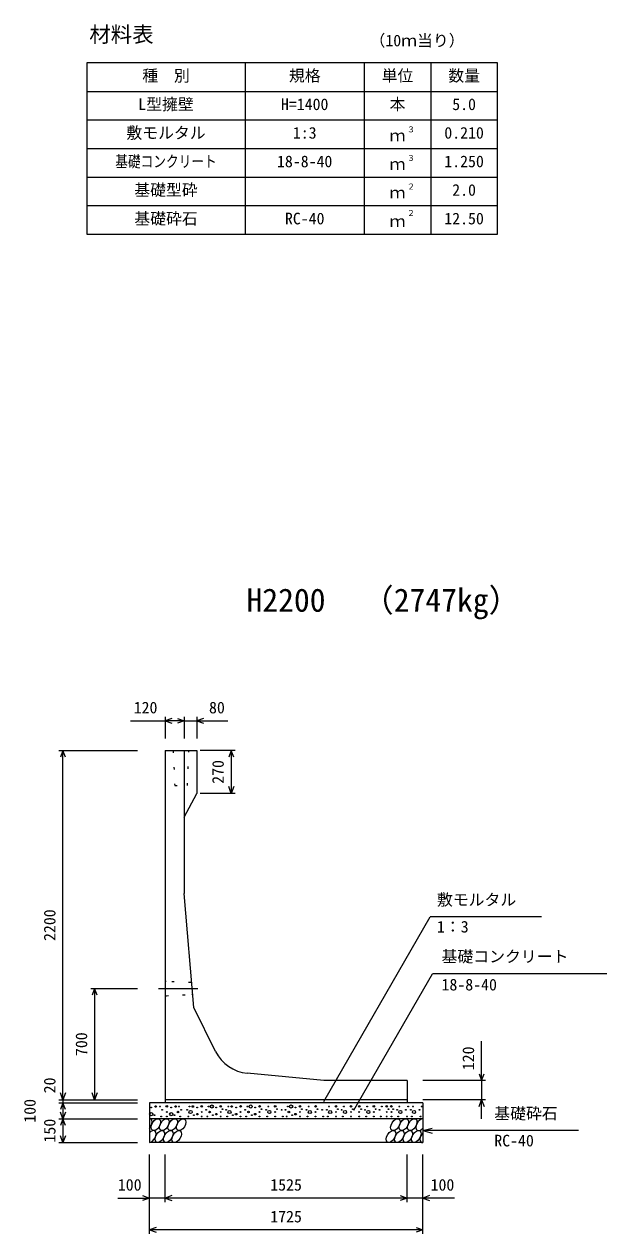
# Model space of a CAD drawing. Units: millimetres, scale not verified. Extents: x -50400 to 50400, y -17820 to 17820.
# Drawn here: x 36185 to 39859, y -426 to 7195 of the extents above; entities that cross this region are included whole.
import ezdxf
from ezdxf.enums import TextEntityAlignment as Align

# ---------------------------------------------------------------- set-up
doc = ezdxf.new("R2010")
doc.units = ezdxf.units.MM
doc.header["$LTSCALE"] = 60
doc.linetypes.add('DOTTED', pattern=[1.75, 0.25, -1.5])
doc.linetypes.add('LONG_DASHED_DOTTED', pattern=[15.25, 12, -1.5, 0.25, -1.5])
for name, color, linetype, lineweight in [('0-0_CENTER', 7, 'LONG_DASHED_DOTTED', 25), ('0-1_DIM', 7, 'Continuous', 25), ('0-3_HATCH', 6, 'Continuous', 25), ('0-4_HYO', 3, 'Continuous', 25), ('0-5_HYO2', 4, 'Continuous', 25), ('0-6_OUTLINE', 1, 'Continuous', 25), ('0-7_OUTLINE2', 4, 'DOTTED', 25), ('0-8_TXT', 7, 'Continuous', 25)]:
    doc.layers.add(name, color=color, linetype=linetype, lineweight=lineweight)
doc.styles.add('ＭＳ ゴシック', font='')
doc.styles.get('ＭＳ ゴシック').set_extended_font_data('MS Gothic')

msp = doc.modelspace()

# ---------------------------------------------------------------- linework, layer by layer
at = {"layer": '0-0_CENTER'}
msp.add_line((37031.18, 1119.23), (37281.04, 1119.23), dxfattribs=at)
at = {"layer": '0-1_DIM'}
for p, q in [((37074.5, 2831.12), (37074.5, 2694.23)), ((37194.5, 2831.12), (37194.5, 2694.23)), ((37274.5, 2831.12), (37274.5, 2694.23)), ((36854.64, 2806.12), (37074.5, 2806.12)), ((37194.5, 2806.12), (37074.5, 2806.12)), ((37194.5, 2806.12), (37274.5, 2806.12)), ((37274.5, 2806.12), (37470.46, 2806.12)), ((36404.5, 2619.23), (36899.5, 2619.23)), ((36429.5, 419.23), (36429.5, 2619.23)), ((37515.91, 2619.23), (37294, 2619.23)), ((37490.91, 2619.23), (37490.91, 2349.23)), ((37515.91, 2349.23), (37294, 2349.23)), ((38074.15, 407.91), (38745.42, 1570.58)), ((39447.83, 1570.58), (38745.42, 1570.58)), ((38263.63, 353.51), (38759.9, 1213.07)), ((39859.44, 1213.07), (38759.9, 1213.07)), ((36604.5, 1119.23), (36899.5, 1119.23)), ((36629.5, 1119.23), (36629.5, 419.23)), ((39069.5, 539.23), (39069.5, 786.92)), ((39094.5, 539.23), (38699.5, 539.23)), ((39069.5, 539.23), (39069.5, 419.23)), ((36404.5, 419.23), (36899.5, 419.23)), ((36404.5, 399.23), (36899.5, 399.23)), ((36429.5, 419.23), (36429.5, 399.23)), ((36429.5, 399.23), (36429.5, 299.23)), ((39094.5, 419.23), (38699.5, 419.23)), ((39069.5, 299.23), (39069.5, 419.23)), ((36404.5, 299.23), (36899.5, 299.23)), ((36429.5, 299.23), (36429.5, 149.23)), ((38699.5, 224.23), (38757.46, 239.76)), ((39679.82, 224.23), (38699.5, 224.23)), ((38699.5, 224.23), (38757.46, 208.7)), ((36404.5, 149.23), (36899.5, 149.23)), ((36974.5, -425.77), (36974.5, 74.23)), ((37074.5, -225.77), (37074.5, 74.23)), ((38599.5, -225.77), (38599.5, 74.23)), ((38599.5, -225.77), (38599.5, 74.23)), ((38699.5, -425.77), (38699.5, 74.23)), ((36774.96, -200.77), (36974.5, -200.77)), ((37074.5, -200.77), (36974.5, -200.77)), ((38599.5, -200.77), (37074.5, -200.77)), ((38699.5, -200.77), (38599.5, -200.77)), ((38899.04, -200.77), (38699.5, -200.77)), ((38699.5, -400.77), (36974.5, -400.77))]:
    msp.add_line(p, q, dxfattribs=at)
for points in [[(37116.79, 2821.51), (37074.5, 2806.12), (37116.79, 2790.73)], [(37152.21, 2821.51), (37194.5, 2806.12), (37152.21, 2790.73)], [(37316.79, 2821.51), (37274.5, 2806.12), (37316.79, 2790.73)], [(36444.89, 2576.94), (36429.5, 2619.23), (36414.11, 2576.94)], [(37506.3, 2576.94), (37490.91, 2619.23), (37475.52, 2576.94)], [(37506.3, 2391.52), (37490.91, 2349.23), (37475.52, 2391.52)], [(36644.89, 1076.94), (36629.5, 1119.23), (36614.11, 1076.94)], [(39054.11, 581.52), (39069.5, 539.23), (39084.89, 581.52)], [(36444.89, 461.52), (36429.5, 419.23), (36414.11, 461.52)], [(36644.89, 461.52), (36629.5, 419.23), (36614.11, 461.52)], [(36444.89, 356.94), (36429.5, 399.23), (36414.11, 356.94)], [(39054.11, 376.94), (39069.5, 419.23), (39084.89, 376.94)], [(36444.89, 341.52), (36429.5, 299.23), (36414.11, 341.52)], [(36444.89, 256.94), (36429.5, 299.23), (36414.11, 256.94)], [(36444.89, 191.52), (36429.5, 149.23), (36414.11, 191.52)], [(36932.21, -185.38), (36974.5, -200.77), (36932.21, -216.16)], [(37116.79, -185.38), (37074.5, -200.77), (37116.79, -216.16)], [(38557.21, -185.38), (38599.5, -200.77), (38557.21, -216.16)], [(38741.79, -185.38), (38699.5, -200.77), (38741.79, -216.16)], [(37016.79, -385.38), (36974.5, -400.77), (37016.79, -416.16)], [(38657.21, -385.38), (38699.5, -400.77), (38657.21, -416.16)]]:
    msp.add_lwpolyline(points, dxfattribs=at)
at = {"layer": '0-3_HATCH'}
for centre, radius in [((37014.44, 376.41), 5), ((37084.47, 377.28), 5), ((37140.54, 376.41), 5), ((37248.46, 376.41), 5), ((37304.53, 377.28), 5), ((37368.46, 376.41), 10), ((37424.53, 377.28), 5), ((37493.68, 376.41), 5), ((37549.76, 377.28), 5), ((37613.68, 376.41), 10), ((37669.76, 377.28), 5), ((37768.2, 377.28), 5), ((37868.38, 376.41), 10), ((37924.45, 377.28), 5), ((38022.89, 377.28), 5), ((38151.32, 377.28), 5), ((38246.42, 377.28), 5), ((38298.3, 377.28), 5), ((38390.28, 377.28), 5), ((38471.34, 377.28), 5), ((38501.04, 377.28), 5), ((36986.4, 328.26), 10), ((36986.4, 369.41), 2.5), ((37007.43, 321.26), 2.5), ((37041.57, 376.41), 2.5), ((37048.58, 313.38), 2.5), ((37055.59, 355.4), 2.5), ((37084.47, 341.39), 2.5), ((37084.47, 313.38), 2.5), ((37112.51, 328.26), 10), ((37112.51, 369.41), 2.5), ((37133.53, 321.26), 2.5), ((37154.56, 341.39), 5), ((37161.57, 376.41), 2.5), ((37168.58, 313.38), 2.5), ((37175.59, 355.4), 2.5), ((37213.41, 355.4), 2.5), ((37220.42, 313.38), 2.5), ((37234.44, 341.39), 10), ((37227.43, 376.41), 2.5), ((37255.47, 321.26), 2.5), ((37276.49, 328.26), 5), ((37276.49, 369.41), 2.5), ((37304.53, 341.39), 2.5), ((37304.53, 313.38), 2.5), ((37333.41, 355.4), 2.5), ((37340.42, 313.38), 2.5), ((37347.43, 376.41), 2.5), ((37354.44, 341.39), 5), ((37375.47, 321.26), 2.5), ((37396.49, 328.26), 5), ((37396.49, 369.41), 2.5), ((37424.53, 341.39), 2.5), ((37424.53, 313.38), 2.5), ((37435.87, 359.72), 2.5), ((37458.63, 355.4), 2.5), ((37465.64, 313.38), 2.5), ((37479.66, 341.39), 10), ((37472.65, 376.41), 2.5), ((37500.69, 321.26), 2.5), ((37521.72, 328.26), 5), ((37521.72, 369.41), 2.5), ((37549.76, 341.39), 2.5), ((37549.76, 313.38), 2.5), ((37578.63, 355.4), 2.5), ((37585.64, 313.38), 2.5), ((37592.65, 376.41), 2.5), ((37599.66, 341.39), 5), ((37620.69, 321.26), 2.5), ((37641.72, 328.26), 5), ((37641.72, 369.41), 2.5), ((37669.76, 341.39), 2.5), ((37669.76, 313.38), 2.5), ((37681.1, 359.72), 2.5), ((37710.56, 355.4), 2.5), ((37717.57, 313.38), 2.5), ((37731.59, 341.39), 10), ((37724.58, 376.41), 2.5), ((37768.2, 341.39), 2.5), ((37768.2, 313.38), 2.5), ((37779.54, 359.72), 2.5), ((37809, 355.4), 2.5), ((37816.01, 313.38), 2.5), ((37833.33, 355.4), 2.5), ((37840.34, 313.38), 2.5), ((37847.35, 376.41), 2.5), ((37854.36, 341.39), 5), ((37875.39, 321.26), 2.5), ((37896.41, 328.26), 5), ((37896.41, 369.41), 2.5), ((37924.45, 341.39), 2.5), ((37924.45, 313.38), 2.5), ((37935.79, 359.72), 2.5), ((37965.25, 355.4), 2.5), ((37972.26, 313.38), 2.5), ((37986.28, 341.39), 10), ((37979.27, 376.41), 2.5), ((38022.89, 341.39), 2.5), ((38022.89, 313.38), 2.5), ((38034.23, 359.72), 2.5), ((38063.69, 355.4), 2.5), ((38070.7, 313.38), 2.5), ((38093.68, 355.4), 2.5), ((38100.69, 313.38), 2.5), ((38114.71, 341.39), 10), ((38107.7, 376.41), 2.5), ((38151.32, 341.39), 2.5), ((38151.32, 313.38), 2.5), ((38162.66, 359.72), 2.5), ((38187.6, 355.4), 2.5), ((38194.61, 313.38), 2.5), ((38208.63, 341.39), 10), ((38201.62, 376.41), 2.5), ((38246.42, 341.39), 2.5), ((38246.42, 313.38), 2.5), ((38257.76, 359.72), 2.5), ((38298.3, 341.39), 2.5), ((38298.3, 313.38), 2.5), ((38309.63, 359.72), 2.5), ((38334.58, 355.4), 2.5), ((38341.59, 313.38), 2.5), ((38355.61, 341.39), 10), ((38348.6, 376.41), 2.5), ((38390.28, 341.39), 2.5), ((38390.28, 313.38), 2.5), ((38401.62, 359.72), 2.5), ((38426.57, 355.4), 2.5), ((38433.58, 313.38), 2.5), ((38440.59, 376.41), 2.5), ((38471.34, 341.39), 2.5), ((38471.34, 313.38), 2.5), ((38482.68, 359.72), 2.5), ((38501.04, 341.39), 2.5), ((38501.04, 313.38), 2.5), ((38512.38, 359.72), 2.5), ((38536.7, 355.4), 2.5), ((38543.71, 313.38), 2.5), ((38557.73, 341.39), 10), ((38550.72, 376.41), 2.5), ((38591.97, 355.4), 2.5), ((38598.98, 313.38), 2.5), ((38605.99, 376.41), 2.5), ((38622.85, 355.4), 2.5), ((38629.86, 313.38), 2.5), ((38643.88, 341.39), 10), ((38636.87, 376.41), 2.5), ((38678.12, 355.4), 2.5), ((38685.13, 313.38), 2.5), ((38692.14, 376.41), 2.5)]:
    msp.add_circle(centre, radius, dxfattribs=at)
for centre, start_param, end_param in [((36962.13, 261.71), 4.385593, 6.6745444), ((38685.64, 261.71), 0.3357715, 4.4411806), ((36987.46, 186.72), 3.5111464, 7.548991), ((38710.96, 186.72), 1.2110787, 3.5658734)]:
    msp.add_ellipse(centre, major_axis=(21.81, 35.31), ratio=0.5792, start_param=start_param, end_param=end_param, dxfattribs=at)
for centre in [(37015.34, 261.71), (37040.66, 186.72), (37068.55, 261.71), (37093.87, 186.72), (37121.76, 261.71), (37147.08, 186.72), (37174.97, 261.71), (38498.13, 186.72), (38526.01, 261.71), (38551.34, 186.72), (38579.22, 261.71), (38604.54, 186.72), (38632.43, 261.71), (38657.75, 186.72)]:
    msp.add_ellipse(centre, major_axis=(21.81, 35.31), ratio=0.5792, dxfattribs=at)
at = {"layer": '0-4_HYO'}
for p, q in [((37579.5, 6952.24), (37579.5, 5872.24)), ((38329.5, 6952.24), (38329.5, 5872.24)), ((38749.5, 6952.24), (38749.5, 5872.24)), ((36579.5, 6772.24), (39169.5, 6772.24))]:
    msp.add_line(p, q, dxfattribs=at)
msp.add_lwpolyline([(36579.5, 5872.24), (39169.5, 5872.24), (39169.5, 6952.24), (36579.5, 6952.24)], close=True, dxfattribs=at)
at = {"layer": '0-5_HYO2'}
for p, q in [((36579.5, 6592.24), (39169.5, 6592.24)), ((36579.5, 6412.24), (39169.5, 6412.24)), ((36579.5, 6232.24), (39169.5, 6232.24)), ((36579.5, 6052.24), (39169.5, 6052.24))]:
    msp.add_line(p, q, dxfattribs=at)
at = {"layer": '0-6_OUTLINE'}
for p, q in [((37074.5, 2619.23), (37274.5, 2619.23)), ((37074.5, 2619.23), (37074.5, 399.23)), ((37194.5, 2619.23), (37194.5, 1719.23)), ((37274.5, 2619.23), (37274.5, 2349.23)), ((37194.5, 2199.23), (37274.5, 2349.23)), ((37254.5, 999.23), (37194.5, 1719.23)), ((37392.64, 722.94), (37254.5, 999.23)), ((38074.5, 539.23), (37592.17, 585.91)), ((38599.5, 539.23), (38074.5, 539.23)), ((38599.5, 539.23), (38599.5, 399.23)), ((38699.5, 399.23), (36974.5, 399.23)), ((36974.5, 399.23), (36974.5, 149.23)), ((38599.5, 419.23), (37074.5, 419.23)), ((38699.5, 399.23), (38699.5, 149.23)), ((38699.5, 299.23), (36974.5, 299.23)), ((38699.5, 149.23), (36974.5, 149.23))]:
    msp.add_line(p, q, dxfattribs=at)
msp.add_arc((37616.25, 834.74), 250, 206.56505, 264.47246, dxfattribs=at)
at = {"layer": '0-7_OUTLINE2'}
for p, q in [((37124.5, 2619.23), (37134.5, 2399.23)), ((37079.5, 1164.01), (37074.72, 1169.23)), ((37236.34, 1156.96), (37079.5, 1164.01)), ((37240.96, 1161.75), (37236.34, 1156.96)), ((37074.72, 1069.23), (37079.5, 1074.45)), ((37079.5, 1074.45), (37242.63, 1081.51)), ((37247.84, 1076.73), (37242.63, 1081.51))]:
    msp.add_line(p, q, dxfattribs=at)
msp.add_lwpolyline([(37134.5, 2399.23), (37214.5, 2399.23), (37224.5, 2619.23)], dxfattribs=at)

# ---------------------------------------------------------------- texts
at = {"layer": '0-1_DIM', "style": 'ＭＳ ゴシック'}
for s, p in [('120', (36875.86, 2831.12)), ('80', (37350.76, 2831.12)), ('敷モルタル', (38788.27, 1620.58)), ('1：3', (38788.27, 1450.47)), ('基礎コンクリート', (38817.15, 1263.07)), ('18-8-40', (38817.15, 1085.44)), ('基礎砕石', (39149.75, 274.23)), ('RC-40', (39149.75, 102.85)), ('100', (36775.86, -175.77)), ('1525', (37737, -175.77)), ('100', (38748.14, -175.77)), ('1725', (37737, -375.77))]:
    msp.add_text(s, height=73.31, dxfattribs=at).set_placement(p, align=Align.BOTTOM_LEFT)
for s, p in [('270', (37465.91, 2409.23)), ('2200', (36404.5, 1419.23)), ('700', (36604.5, 694.23)), ('120', (39044.5, 604.87)), ('20', (36404.5, 459.3)), ('100', (36279.5, 274.23)), ('150', (36404.5, 149.23))]:
    msp.add_text(s, height=73.31, rotation=90, dxfattribs=at).set_placement(p, align=Align.BOTTOM_LEFT)
at = {"layer": '0-8_TXT', "style": 'ＭＳ ゴシック'}
for s, height, p in [('材料表', 98.97, (36596.17, 7052.24)), ('（10ｍ当り）', 73.31, (38362.83, 7033.9)), ('種\u3000別', 73.31, (36929.5, 6812.24)), ('規格', 73.31, (37854.5, 6812.24)), ('単位', 73.31, (38439.5, 6812.24)), ('数量', 73.31, (38859.5, 6812.24)), ('L型擁壁', 73.31, (36904.5, 6632.24)), ('H=1400', 73.31, (37804.5, 6632.24)), ('本', 73.31, (38489.5, 6632.24)), ('5.0', 73.31, (38884.5, 6632.24)), ('敷モルタル', 73.31, (36829.5, 6452.24)), ('1:3', 73.31, (37879.5, 6452.24)), ('ｍ', 73.31, (38489.5, 6435.57)), ('３', 36.66, (38598.74, 6502.85)), ('0.210', 73.31, (38834.5, 6452.24)), ('18-8-40', 73.31, (37779.5, 6272.24)), ('ｍ', 73.31, (38489.5, 6255.57)), ('３', 36.66, (38598.74, 6322.85)), ('1.250', 73.31, (38834.5, 6272.24)), ('基礎型砕', 73.31, (36879.5, 6092.24)), ('２', 36.66, (38598.74, 6142.85)), ('2.0', 73.31, (38884.5, 6092.24)), ('ｍ', 73.31, (38489.5, 6075.57)), ('２', 36.66, (38598.74, 5976.18)), ('基礎砕石', 73.31, (36879.5, 5912.24)), ('RC-40', 73.31, (37829.5, 5912.24)), ('ｍ', 73.31, (38489.5, 5895.57)), ('12.50', 73.31, (38834.5, 5912.24)), ('（2747kg）', 146.6, (38315.62, 3449.48)), ('H2200', 146.6, (37587, 3449.48))]:
    msp.add_text(s, height=height, dxfattribs=at).set_placement(p, align=Align.BOTTOM_LEFT)
at = {"layer": '0-8_TXT', "style": 'ＭＳ ゴシック', "width": 0.8}
msp.add_text('基礎コンクリート', height=73.31, dxfattribs=at).set_placement((36759.5, 6272.24), align=Align.BOTTOM_LEFT)

doc.saveas('drawing.dxf')
